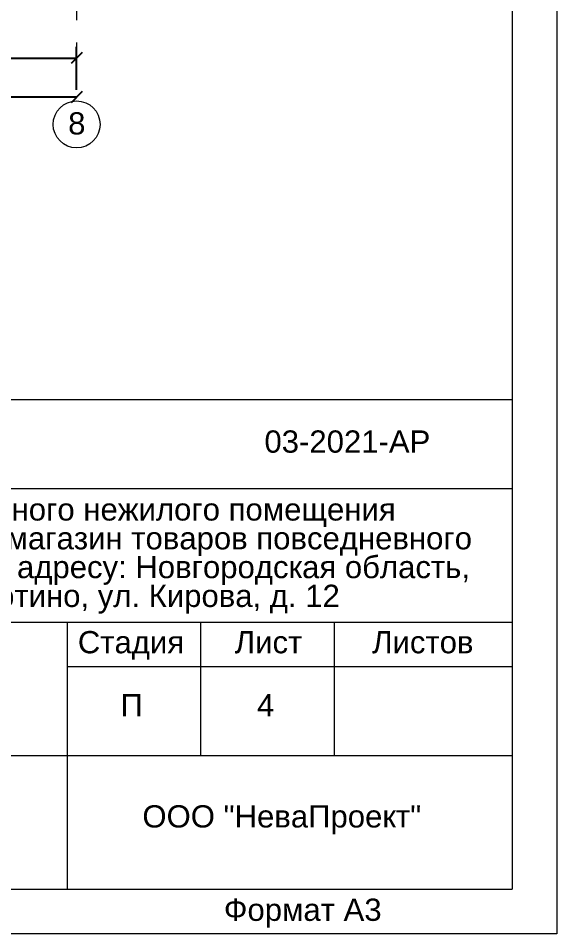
# Model space of a CAD drawing. Header units: metres. Extents: x 315 to 494, y -91 to 12.
# Drawn here: x 398.18 to 404.22, y -79.45 to -69.17 of the extents above; entities that cross this region are included whole.
import ezdxf
from ezdxf.enums import TextEntityAlignment as Align

# ---------------------------------------------------------------- set-up
doc = ezdxf.new("R2010")
doc.units = ezdxf.units.M
doc.header["$MEASUREMENT"] = 0
doc.linetypes.add('( Dashdot )', pattern=[1.001, 0.5, -0.25, 0.001, -0.25])
doc.layers.add('Level 50', color=7, linetype='Continuous', lineweight=0)
doc.layers.add('Level 63', color=7, linetype='Continuous', lineweight=0)
doc.styles.add('GOST 2.304', font='CS_Gost2304.shx')
doc.styles.get("Standard").update_dxf_attribs({"font": 'times.ttf'})
doc.styles.add('Style-Arial', font='arial.ttf')
doc.dimstyles.get("Standard").update_dxf_attribs({"dimtxt": 0.18, "dimasz": 0.18, "dimexe": 0.18, "dimexo": 0.0625, "dimgap": 0.09, "dimtad": 0, "dimtih": 1, "dimtoh": 1, "dimdec": 4, "dimzin": 0, "dimdsep": 46, "dimtxsty": 'Standard', "dimcen": 0.09, "dimadec": 0, "dimazin": 0, "dimtfac": 1, "dimtdec": 4, "dimtofl": 0, "dimtmove": 0, "dimatfit": 3, "dimfxl": 1, "dimtolj": 1, "dimtzin": 0, "dimarcsym": 0})

# ---------------------------------------------------------------- blocks, each defined once
blk = doc.blocks.new('*U47')
at = {"layer": 'Level 50', "color": 7, "linetype": 'Continuous', "lineweight": 0}
for p, q in [((20.513, 14.5), (20.513, -14.5)), ((20.513, -14.5), (-20.487, -14.5))]:
    blk.add_line(p, q, dxfattribs=at)
at = {"layer": 'Level 50', "color": 7, "linetype": 'Continuous', "lineweight": 13}
for p in [(20.013, 14), (-18.926, -14)]:
    blk.add_line(p, (20.013, -14), dxfattribs=at)
at = {"layer": 'Level 63', "color": 7, "linetype": 'Continuous', "lineweight": 13}
for p, q in [((1.513, -8.5), (20.013, -8.5)), ((8.013, -9.5), (20.013, -9.5)), ((8.013, -11), (20.013, -11)), ((15.013, -11.5), (20.013, -11.5)), ((8.013, -12.5), (20.013, -12.5))]:
    blk.add_line(p, q, dxfattribs=at)
at = {"layer": 'Level 63', "color": 7, "linetype": 'Continuous', "lineweight": 13, "flags": 128}
for points in [[(15.013, -11), (15.013, -14)], [(16.513, -11), (16.513, -12.5)], [(18.013, -11), (18.013, -12.5)]]:
    blk.add_lwpolyline(points, dxfattribs=at)
at = {"color": 7, "linetype": 'Continuous', "lineweight": 13, "style": 'Style-Arial'}
blk.add_text('ООО "НеваПроект"', height=0.25, dxfattribs=at).set_placement((15.859, -13.057), align=Align.TOP_LEFT)
at = {"layer": 'Level 63', "color": 7, "linetype": 'Continuous', "lineweight": 0, "style": 'Style-Arial'}
for s, p in [('Стадия', (15.731, -11.225)), ('Лист', (17.276, -11.225)), ('Листов', (19.009, -11.225)), ('Формат А3', (17.66, -14.231))]:
    blk.add_text(s, height=0.25, dxfattribs=at).set_placement(p, align=Align.MIDDLE_CENTER)
blk = doc.blocks.new('_Oblique')
at = {"color": 0, "linetype": 'ByBlock', "lineweight": -2}
blk.add_line((0.5, 0.5), (-0.5, -0.5), dxfattribs=at)
blk = doc.blocks.new('*D359')
at = {"color": 0, "lineweight": -2, "transparency": 16777216}
for p, q in [((388.83, -69.973), (388.83, -69.491)), ((398.83, -69.973), (398.83, -69.491)), ((388.83, -69.616), (398.83, -69.616))]:
    blk.add_line(p, q, dxfattribs=at)
at = {"layer": 'Defpoints', "color": 0, "lineweight": 0, "transparency": 16777216}
for p in [(398.83, -69.616), (388.83, -70.098), (398.83, -70.098)]:
    blk.add_point(p, dxfattribs=at)
at = {"color": 0, "lineweight": -2, "transparency": 16777216, "xscale": 0.125, "yscale": 0.125, "zscale": 0.125, "rotation": 180}
blk.add_blockref('_Oblique', (388.83, -69.616), dxfattribs=at)
at = {"color": 0, "lineweight": -2, "transparency": 16777216, "xscale": 0.125, "yscale": 0.125, "zscale": 0.125}
blk.add_blockref('_Oblique', (398.83, -69.616), dxfattribs=at)
at = {"color": 0, "lineweight": 0, "transparency": 16777216, "insert": (393.83, -69.363), "char_height": 0.25, "attachment_point": 5, "style": 'Style-Arial'}
blk.add_mtext('\\A1;10000', dxfattribs=at)
blk = doc.blocks.new('*D361')
at = {"color": 0, "lineweight": -2, "transparency": 16777216}
for p, q in [((369.13, -69.973), (369.13, -69.93)), ((398.83, -69.973), (398.83, -69.93)), ((398.83, -70.055), (369.13, -70.055))]:
    blk.add_line(p, q, dxfattribs=at)
at = {"layer": 'Defpoints', "color": 0, "lineweight": 0, "transparency": 16777216}
for p in [(369.13, -70.055), (369.13, -70.098), (398.83, -70.098)]:
    blk.add_point(p, dxfattribs=at)
at = {"color": 0, "lineweight": -2, "transparency": 16777216, "xscale": 0.125, "yscale": 0.125, "zscale": 0.125, "rotation": 180}
blk.add_blockref('_Oblique', (369.13, -70.055), dxfattribs=at)
at = {"color": 0, "lineweight": -2, "transparency": 16777216, "xscale": 0.125, "yscale": 0.125, "zscale": 0.125}
blk.add_blockref('_Oblique', (398.83, -70.055), dxfattribs=at)
at = {"color": 0, "lineweight": 0, "transparency": 16777216, "insert": (383.98, -69.803), "char_height": 0.25, "attachment_point": 5, "style": 'Style-Arial'}
blk.add_mtext('\\A1;29700', dxfattribs=at)

msp = doc.modelspace()

# ---------------------------------------------------------------- linework, layer by layer
at = {"color": 1, "linetype": '( Dashdot )', "lineweight": 0}
msp.add_line((398.83024522, -51.84026234), (398.83024522, -70.09831554), dxfattribs=at)
at = {"color": 7, "linetype": 'Continuous', "lineweight": 13}
msp.add_circle((398.83024522, -70.36167098), 0.26335544, dxfattribs=at)

# ---------------------------------------------------------------- block references
at = {"layer": 'Level 50', "color": 7, "linetype": 'Continuous', "lineweight": 13}
msp.add_blockref('*U47', (383.71016607, -64.95302044), dxfattribs=at)

# ---------------------------------------------------------------- texts
at = {"color": 7, "linetype": 'Continuous', "lineweight": 30, "style": 'Style-Arial'}
msp.add_text('8', height=0.25, dxfattribs=at).set_placement((398.7352571, -70.22495783), align=Align.TOP_LEFT)
at = {"color": 7, "linetype": 'Continuous', "lineweight": 13, "style": 'Style-Arial'}
msp.add_text('03-2021-АР', height=0.25, dxfattribs=at).set_placement((401.87189117, -73.79938304), align=Align.TOP_CENTER)
at = {"color": 7, "linetype": 'Continuous', "lineweight": 13, "insert": (397.6049037, -74.5618102), "char_height": 0.25, "attachment_point": 2, "line_spacing_factor": 0.776524, "style": 'Style-Arial'}
msp.add_mtext('Проект перепланировки встроенного нежилого помещения\\P в многоквартирном жилом доме под магазин товаров повседневного\\P спроса Магнит ММ "Камерность",  по адресу: Новгородская область,\\P Окуловский район, р.п. Кулотино, ул. Кирова, д. 12', dxfattribs=at)
at = {"color": 7, "linetype": 'Continuous', "lineweight": 0, "char_height": 0.25, "attachment_point": 5, "line_spacing_factor": 0.72, "style": 'GOST 2.304'}
for s, insert in [('\\fArial|b0|i0|c204204|p39;П', (399.44855853, -76.88628374)), ('\\fArial|b0|i0|c204204|p39;4', (400.95385749, -76.88628374))]:
    msp.add_mtext(s, dxfattribs=dict(at, insert=insert))

# ---------------------------------------------------------------- dimensions: what is measured, and where the dimension line sits
at = {"color": 5, "lineweight": 0}
dim = msp.add_linear_dim(base=(398.83024522, -69.61573566), p1=(388.83024522, -70.09831554), p2=(398.83024522, -70.09831554), dimstyle='Standard', override={"dimtxt": 0.25, "dimasz": 0.125, "dimexe": 0.125, "dimexo": 0.125, "dimgap": 0.125, "dimtad": 1, "dimtih": 0, "dimtoh": 0, "dimlfac": 1000, "dimzin": 11, "dimtxsty": 'Style-Arial', "dimblk": 'Oblique', "dimfrac": 2, "dimtzin": 11}, dxfattribs=at)
dim.commit()
dim.dimension.update_dxf_attribs({"geometry": '*D359', "text_midpoint": (393.83024522, -69.36309241)})
dim = msp.add_linear_dim(base=(369.13024522, -70.05549723), p1=(398.83024522, -70.09831554), p2=(369.13024522, -70.09831554), angle=180, dimstyle='Standard', override={"dimtxt": 0.25, "dimasz": 0.125, "dimexe": 0.125, "dimexo": 0.125, "dimgap": 0.125, "dimtad": 1, "dimtih": 0, "dimtoh": 0, "dimlfac": 1000, "dimzin": 11, "dimtxsty": 'Style-Arial', "dimblk": 'Oblique', "dimfrac": 2, "dimtzin": 11}, dxfattribs=at)
dim.commit()
dim.dimension.update_dxf_attribs({"geometry": '*D361', "text_midpoint": (383.98024522, -69.80285398)})

doc.saveas('drawing.dxf')
